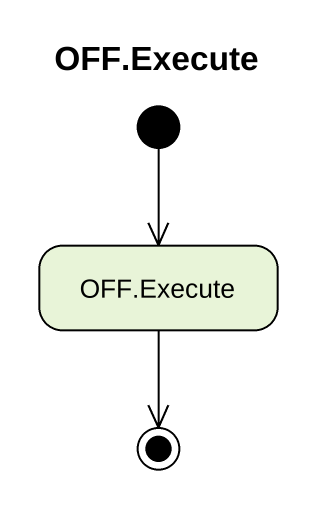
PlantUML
@startuml
title OFF.Execute
hide empty description
state "OFF.Execute" as OFF_Execute
[*] --> OFF_Execute
OFF_Execute --> [*]
@enduml
